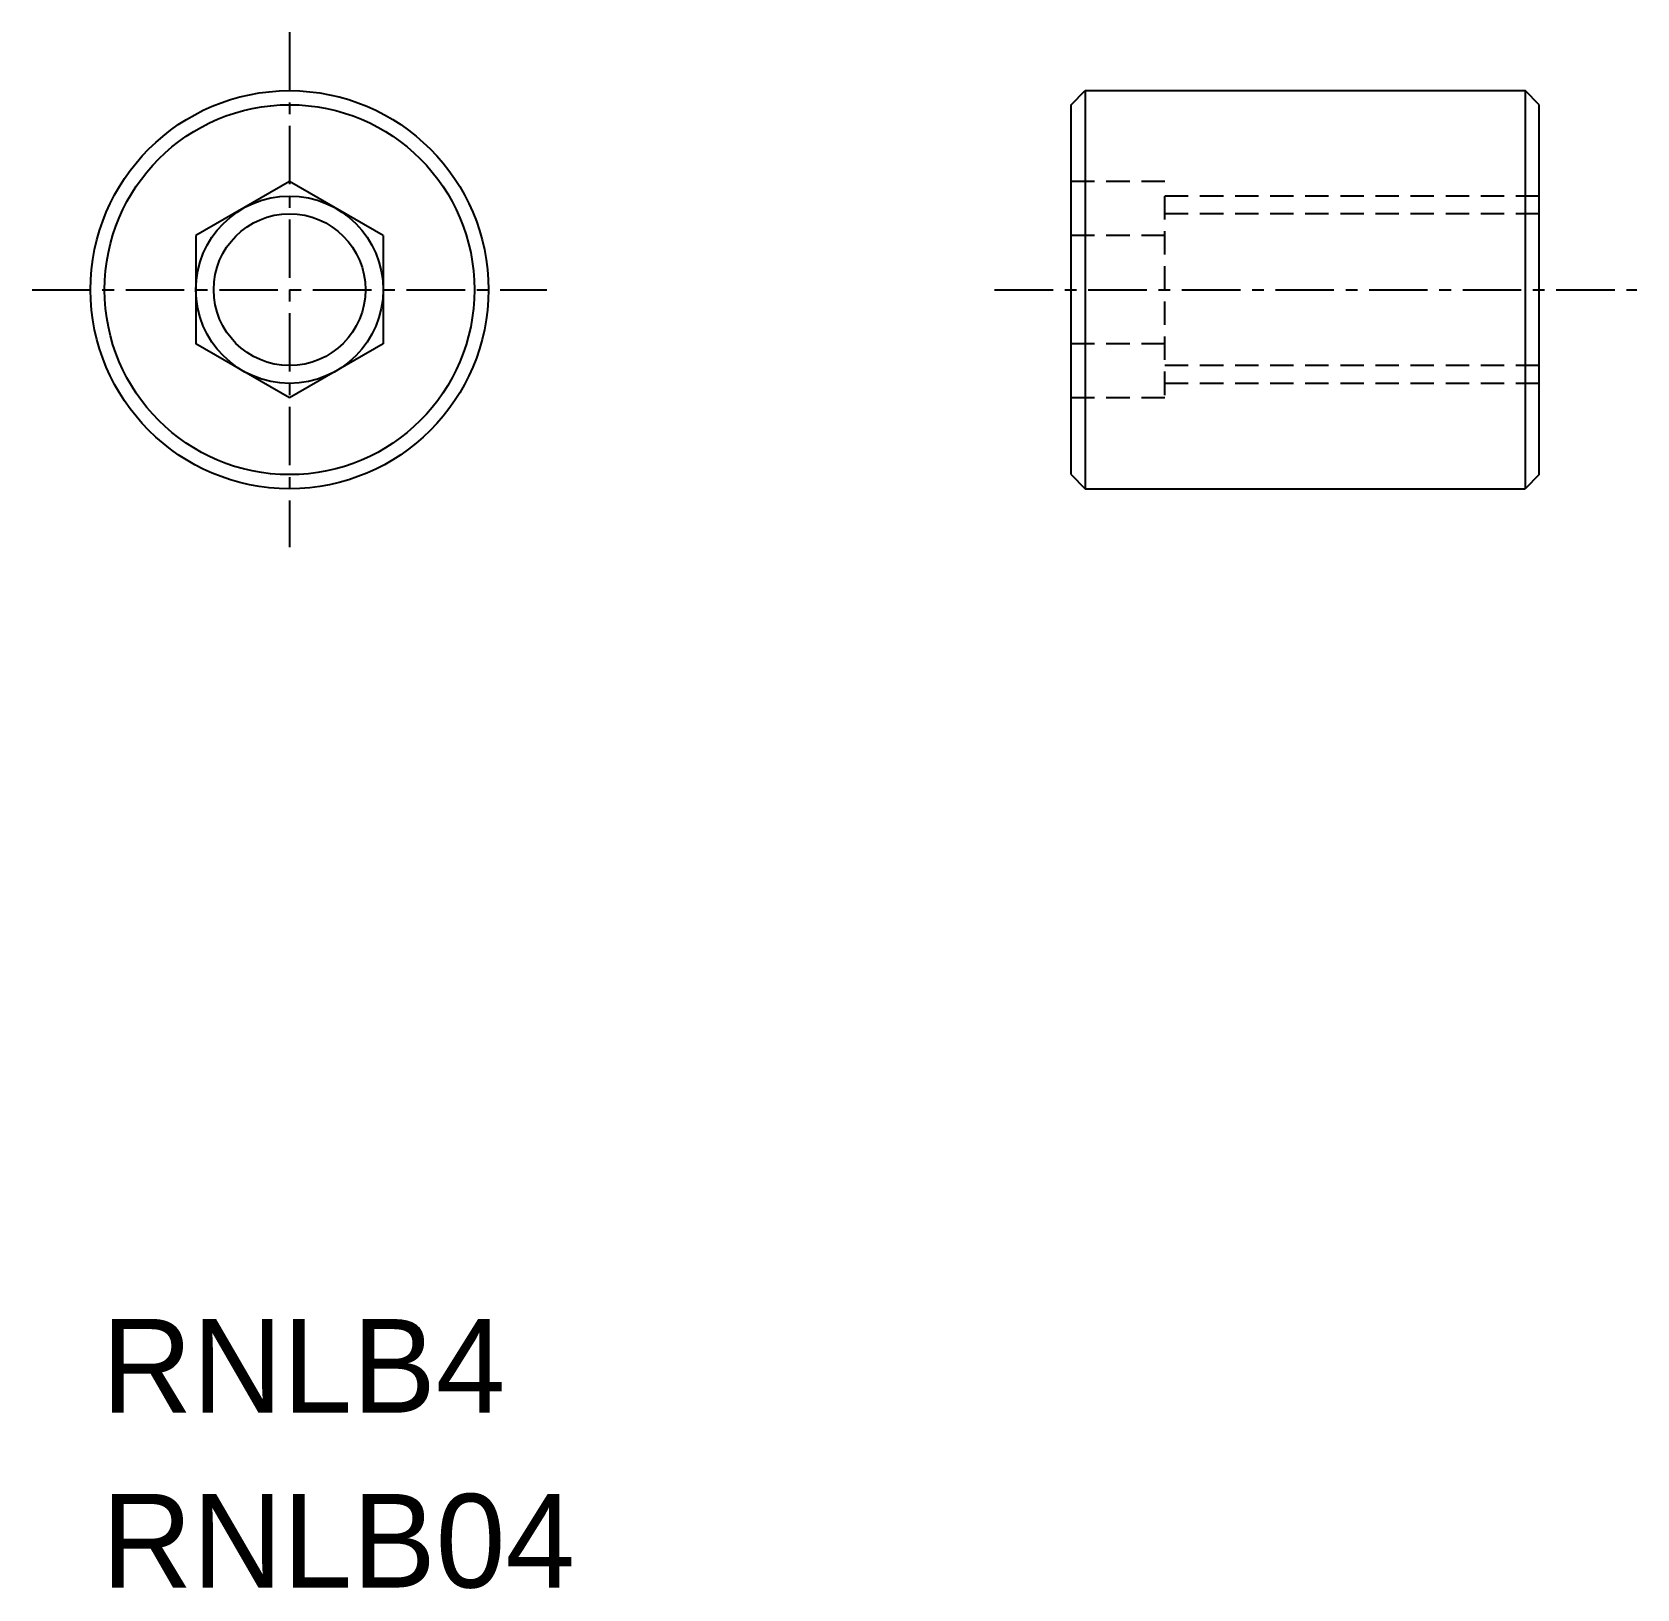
# Model space of a CAD drawing. Extents: x 582.4 to 616.7, y 29.4 to 62.6.
import ezdxf

# ---------------------------------------------------------------- set-up
doc = ezdxf.new("R2010")
doc.units = 0
doc.linetypes.add('CENTER', pattern=[2, 1.25, -0.25, 0.25, -0.25])
doc.linetypes.add('DASHED', pattern=[0.75, 0.5, -0.25])
doc.layers.get('0').update_dxf_attribs({"linetype": 'CONTINUOUS'})
doc.layers.add('CENTER', color=1, linetype='CENTER')

msp = doc.modelspace()

# ---------------------------------------------------------------- linework, layer by layer
at = {"color": 7, "linetype": 'CONTINUOUS'}
for p, q in [((604.59, 61.053), (604.89, 61.353)), ((604.59, 53.153), (604.59, 61.053)), ((604.89, 61.353), (614.29, 61.353)), ((604.89, 61.353), (604.89, 52.853)), ((614.29, 61.353), (614.29, 52.853)), ((614.59, 61.053), (614.29, 61.353)), ((614.59, 53.153), (614.59, 61.053)), ((587.89, 59.413), (585.89, 58.258)), ((589.89, 58.258), (587.89, 59.413)), ((585.89, 58.258), (585.89, 55.949)), ((589.89, 58.258), (589.89, 55.949)), ((587.89, 54.794), (585.89, 55.949)), ((589.89, 55.949), (587.89, 54.794)), ((604.59, 53.153), (604.89, 52.853)), ((614.59, 53.153), (614.29, 52.853)), ((604.89, 52.853), (614.29, 52.853))]:
    msp.add_line(p, q, dxfattribs=at)
at = {"color": 3, "linetype": 'DASHED'}
for p, q in [((606.59, 59.413), (604.59, 59.413)), ((606.59, 54.853), (606.59, 59.353)), ((614.59, 59.103), (606.59, 59.103)), ((614.59, 58.724), (606.59, 58.724)), ((606.59, 58.258), (604.59, 58.258)), ((606.59, 55.949), (604.59, 55.949)), ((614.59, 55.482), (606.59, 55.482)), ((614.59, 55.103), (606.59, 55.103)), ((609.59, 55.083), (609.59, 55.083)), ((606.59, 54.794), (604.59, 54.794))]:
    msp.add_line(p, q, dxfattribs=at)
at = {"color": 7, "linetype": 'CONTINUOUS'}
for radius in [4.25, 3.95, 1.621]:
    msp.add_circle((587.89, 57.103), radius, dxfattribs=at)
at = {"color": 3, "linetype": 'CONTINUOUS'}
msp.add_circle((587.89, 57.103), 2, dxfattribs=at)
at = {"layer": 'CENTER', "color": 1, "linetype": 'CENTER'}
for p, q in [((587.89, 62.603), (587.89, 51.603)), ((582.39, 57.103), (593.39, 57.103)), ((602.954, 57.103), (616.676, 57.103))]:
    msp.add_line(p, q, dxfattribs=at)

# ---------------------------------------------------------------- texts
at = {"color": 7, "linetype": 'CONTINUOUS'}
for s, p in [('RNLB4', (583.88, 33.123)), ('RNLB04', (583.88, 29.388))]:
    msp.add_text(s, height=2, dxfattribs=at).set_placement(p)

doc.saveas('drawing.dxf')
